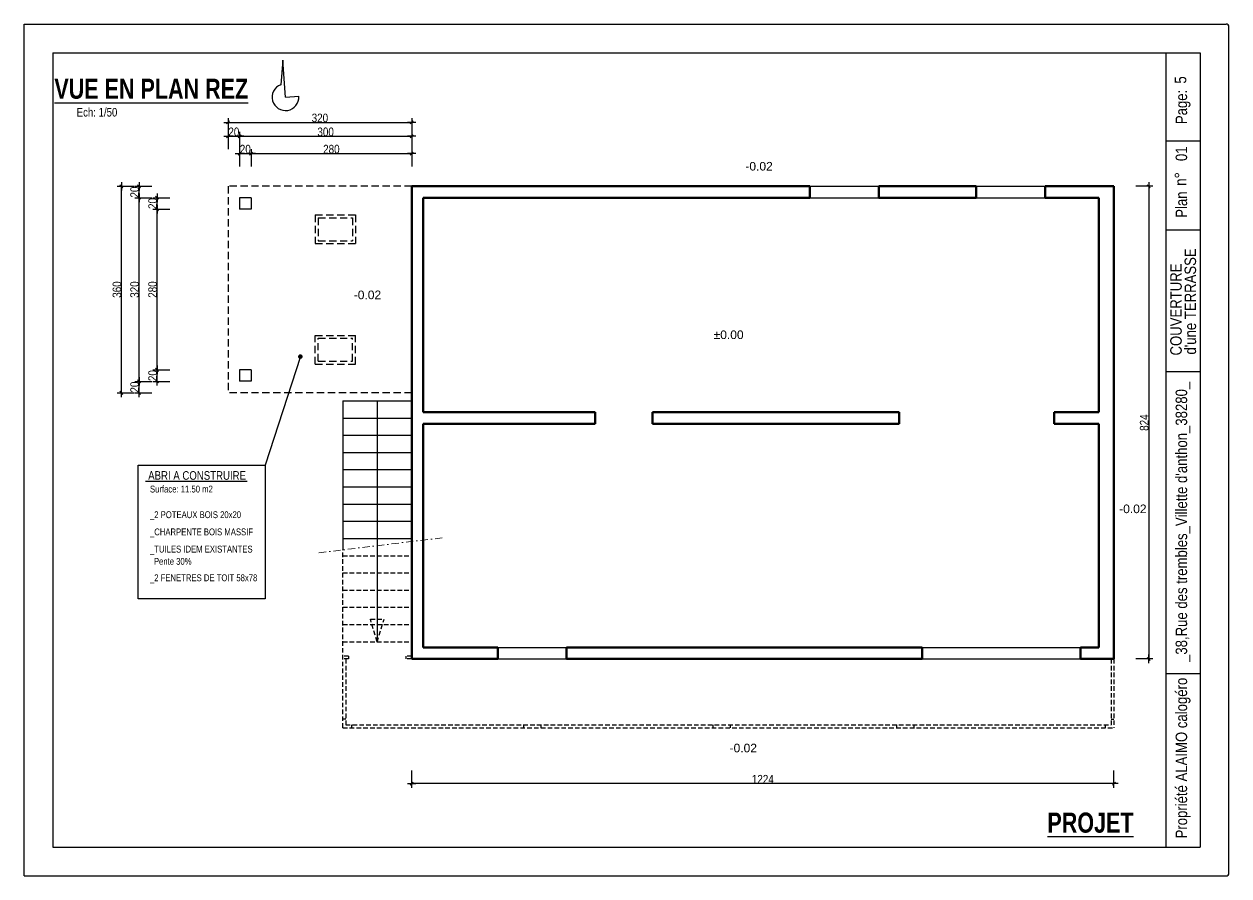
# Model space of a CAD drawing. Header units: centimetres. Extents: x -4990 to 114398, y -61489 to -12305.
# Drawn here: x 48609 to 50709, y -42788 to -41303 of the extents above; entities that cross this region are included whole.
import ezdxf
from ezdxf.enums import TextEntityAlignment as Align

# ---------------------------------------------------------------- set-up
doc = ezdxf.new("R2010")
doc.units = ezdxf.units.CM
doc.header["$LTSCALE"] = 0.5
doc.linetypes.add('CACHE2', pattern=[4.7625, 3.175, -1.5875])
doc.linetypes.add('TIRETPTX2', pattern=[50.8, 25.4, -12.7, 0, -12.7])
doc.layers.get('DEFPOINTS').update_dxf_attribs({"linetype": 'CONTINUOUS'})
for name, color, linetype in [('01_cote_gen', 4, 'CONTINUOUS'), ('01_fenetres', 171, 'CONTINUOUS'), ('01_linteaux', 2, 'CONTINUOUS'), ('01_texte', 230, 'CONTINUOUS'), ('AA_COTES', 2, 'CONTINUOUS')]:
    doc.layers.add(name, color=color, linetype=linetype)
doc.layers.add('01_murs_coup', color=5, linetype='CONTINUOUS', lineweight=60)
doc.layers.add('01_tram_axes', color=2, linetype='TIRETPTX2', lineweight=9)
doc.styles.add('ARIAL', font='arial.ttf')
doc.styles.add('impact', font='impact.ttf')
doc.styles.add('MATTE_TXT', font='arial.ttf')
doc.styles.add('STYLE2', font='ARIALN.TTF')
doc.dimstyles.new('JB50', dxfattribs={"dimscale": 0.1, "dimtxt": 150, "dimasz": 15, "dimexe": 0.1, "dimexo": 0.1, "dimgap": 0.09, "dimtad": 1, "dimdec": 1, "dimdsep": 46, "dimtxsty": 'STYLE2', "dimblk1": 'BOND_G', "dimblk2": 'BOND_D', "dimsah": 1, "dimcen": 1.5, "dimdle": 0.01, "dimse1": 1, "dimse2": 1, "dimclrd": 4, "dimclre": 2, "dimclrt": 6, "dimazin": 2, "dimtfac": 2.333333, "dimtdec": 1, "dimtix": 1, "dimtmove": 2, "dimatfit": 3, "dimldrblk": 'BOND_G', "dimfxl": 1, "dimtolj": 1, "dimtzin": 0, "dimarcsym": 0})

# ---------------------------------------------------------------- blocks, each defined once
blk = doc.blocks.new('BOND_G')
at = {"layer": 'AA_COTES', "color": 0}
for p, q in [((0, -5), (0, 15)), ((5, 0), (-5, 0)), ((1.8, 1.8), (-1.8, -1.8))]:
    blk.add_line(p, q, dxfattribs=at)
blk = doc.blocks.new('BOND_D')
at = {"layer": 'AA_COTES', "color": 0}
for p, q in [((5, 0), (-5, 0)), ((-1.8, -1.8), (1.8, 1.8)), ((0, 5), (0, -15))]:
    blk.add_line(p, q, dxfattribs=at)
blk = doc.blocks.new('*D4422')
at = {"layer": '01_cote_gen', "color": 4, "lineweight": -2, "transparency": 16777216}
blk.add_line((50506.8, -42627.1), (49285.8, -42627.1), dxfattribs=at)
at = {"layer": 'DEFPOINTS', "color": 0}
for p in [(49284.3, -42541.1), (50508.3, -42541.1), (49284.3, -42627.1)]:
    blk.add_point(p, dxfattribs=at)
at = {"layer": '01_cote_gen', "color": 4, "lineweight": -2, "transparency": 16777216, "xscale": 1.5, "yscale": 1.5, "zscale": 1.5, "rotation": 180}
blk.add_blockref('BOND_D', (49284.3, -42627.1), dxfattribs=at)
at = {"layer": '01_cote_gen', "color": 4, "lineweight": -2, "transparency": 16777216, "xscale": 1.5, "yscale": 1.5, "zscale": 1.5}
blk.add_blockref('BOND_G', (50508.3, -42627.1), dxfattribs=at)
at = {"layer": '01_cote_gen', "color": 6, "transparency": 16777216, "insert": (49896.3, -42619.6), "char_height": 15, "attachment_point": 5, "style": 'STYLE2'}
blk.add_mtext('\\A1;1224', dxfattribs=at)
blk = doc.blocks.new('*D4423')
at = {"layer": '01_cote_gen', "color": 4, "lineweight": -2, "transparency": 16777216}
blk.add_line((50568.9, -41587.4), (50568.9, -42408.4), dxfattribs=at)
at = {"layer": 'DEFPOINTS', "color": 0}
for p in [(50433.8, -41585.9), (50433.8, -42409.9), (50568.9, -42409.9)]:
    blk.add_point(p, dxfattribs=at)
at = {"layer": '01_cote_gen', "color": 4, "lineweight": -2, "transparency": 16777216, "xscale": 1.5, "yscale": 1.5, "zscale": 1.5}
for name, p, rotation in [('BOND_G', (50568.9, -41585.9), 90), ('BOND_D', (50568.9, -42409.9), 270)]:
    blk.add_blockref(name, p, dxfattribs=dict(at, rotation=rotation))
at = {"layer": '01_cote_gen', "color": 6, "transparency": 16777216, "insert": (50561.2, -41997.9), "char_height": 15, "attachment_point": 5, "rotation": 90, "style": 'STYLE2'}
blk.add_mtext('\\A1;824', dxfattribs=at)
blk = doc.blocks.new('*D4425')
at = {"layer": '01_linteaux', "color": 4, "lineweight": -2, "ltscale": 2, "transparency": 16777216}
blk.add_line((48985.8, -41528.9), (49002.8, -41528.9), dxfattribs=at)
at = {"layer": 'DEFPOINTS', "color": 0, "ltscale": 2}
for p in [(49004.3, -41528.9), (48984.3, -41605.9), (49004.3, -41605.9)]:
    blk.add_point(p, dxfattribs=at)
at = {"layer": '01_linteaux', "color": 4, "lineweight": -2, "ltscale": 2, "transparency": 16777216, "xscale": 1.5, "yscale": 1.5, "zscale": 1.5, "rotation": 180}
blk.add_blockref('BOND_G', (48984.3, -41528.9), dxfattribs=at)
at = {"layer": '01_linteaux', "color": 4, "lineweight": -2, "ltscale": 2, "transparency": 16777216, "xscale": 1.5, "yscale": 1.5, "zscale": 1.5}
blk.add_blockref('BOND_D', (49004.3, -41528.9), dxfattribs=at)
at = {"layer": '01_linteaux', "color": 6, "ltscale": 2, "transparency": 16777216, "insert": (48994.3, -41521.2), "char_height": 15, "attachment_point": 5, "style": 'STYLE2'}
blk.add_mtext('\\A1;20', dxfattribs=at)
blk = doc.blocks.new('*D4426')
at = {"layer": '01_linteaux', "color": 4, "lineweight": -2, "ltscale": 2, "transparency": 16777216}
blk.add_line((49005.8, -41528.9), (49282.8, -41528.9), dxfattribs=at)
at = {"layer": 'DEFPOINTS', "color": 0, "ltscale": 2}
for p in [(49284.3, -41528.9), (49004.3, -41543.4), (49284.3, -41585.9)]:
    blk.add_point(p, dxfattribs=at)
at = {"layer": '01_linteaux', "color": 4, "lineweight": -2, "ltscale": 2, "transparency": 16777216, "xscale": 1.5, "yscale": 1.5, "zscale": 1.5, "rotation": 180}
blk.add_blockref('BOND_G', (49004.3, -41528.9), dxfattribs=at)
at = {"layer": '01_linteaux', "color": 4, "lineweight": -2, "ltscale": 2, "transparency": 16777216, "xscale": 1.5, "yscale": 1.5, "zscale": 1.5}
blk.add_blockref('BOND_D', (49284.3, -41528.9), dxfattribs=at)
at = {"layer": '01_linteaux', "color": 6, "ltscale": 2, "transparency": 16777216, "insert": (49144.3, -41521.2), "char_height": 15, "attachment_point": 5, "style": 'STYLE2'}
blk.add_mtext('\\A1;280', dxfattribs=at)
blk = doc.blocks.new('*D4427')
at = {"layer": '01_linteaux', "color": 4, "lineweight": -2, "ltscale": 2, "transparency": 16777216}
blk.add_line((48985.8, -41498.7), (49282.8, -41498.7), dxfattribs=at)
at = {"layer": 'DEFPOINTS', "color": 0, "ltscale": 2}
for p in [(49284.3, -41498.7), (48984.3, -41551.4), (49284.3, -41551.4)]:
    blk.add_point(p, dxfattribs=at)
at = {"layer": '01_linteaux', "color": 4, "lineweight": -2, "ltscale": 2, "transparency": 16777216, "xscale": 1.5, "yscale": 1.5, "zscale": 1.5, "rotation": 180}
blk.add_blockref('BOND_G', (48984.3, -41498.7), dxfattribs=at)
at = {"layer": '01_linteaux', "color": 4, "lineweight": -2, "ltscale": 2, "transparency": 16777216, "xscale": 1.5, "yscale": 1.5, "zscale": 1.5}
blk.add_blockref('BOND_D', (49284.3, -41498.7), dxfattribs=at)
at = {"layer": '01_linteaux', "color": 6, "ltscale": 2, "transparency": 16777216, "insert": (49134.3, -41491.1), "char_height": 15, "attachment_point": 5, "style": 'STYLE2'}
blk.add_mtext('\\A1;300', dxfattribs=at)
blk = doc.blocks.new('*D4428')
at = {"layer": '01_linteaux', "color": 4, "lineweight": -2, "ltscale": 2, "transparency": 16777216}
blk.add_line((48840.5, -41924.4), (48840.5, -41907.4), dxfattribs=at)
at = {"layer": 'DEFPOINTS', "color": 0, "ltscale": 2}
for p in [(48840.5, -41905.9), (49004.3, -41905.9), (49004.3, -41925.9)]:
    blk.add_point(p, dxfattribs=at)
at = {"layer": '01_linteaux', "color": 4, "lineweight": -2, "ltscale": 2, "transparency": 16777216, "xscale": 1.5, "yscale": 1.5, "zscale": 1.5}
for name, p, rotation in [('BOND_D', (48840.5, -41905.9), 90), ('BOND_G', (48840.5, -41925.9), 270)]:
    blk.add_blockref(name, p, dxfattribs=dict(at, rotation=rotation))
at = {"layer": '01_linteaux', "color": 6, "ltscale": 2, "transparency": 16777216, "insert": (48832.8, -41915.9), "char_height": 15, "attachment_point": 5, "rotation": 90, "style": 'STYLE2'}
blk.add_mtext('\\A1;20', dxfattribs=at)
blk = doc.blocks.new('*D4429')
at = {"layer": '01_linteaux', "color": 4, "lineweight": -2, "ltscale": 2, "transparency": 16777216}
blk.add_line((48840.5, -41904.4), (48840.5, -41627.4), dxfattribs=at)
at = {"layer": 'DEFPOINTS', "color": 0, "ltscale": 2}
for p in [(48840.5, -41625.9), (48984.3, -41625.9), (48863, -41905.9)]:
    blk.add_point(p, dxfattribs=at)
at = {"layer": '01_linteaux', "color": 4, "lineweight": -2, "ltscale": 2, "transparency": 16777216, "xscale": 1.5, "yscale": 1.5, "zscale": 1.5}
for name, p, rotation in [('BOND_D', (48840.5, -41625.9), 90), ('BOND_G', (48840.5, -41905.9), 270)]:
    blk.add_blockref(name, p, dxfattribs=dict(at, rotation=rotation))
at = {"layer": '01_linteaux', "color": 6, "ltscale": 2, "transparency": 16777216, "insert": (48832.8, -41765.9), "char_height": 15, "attachment_point": 5, "rotation": 90, "style": 'STYLE2'}
blk.add_mtext('\\A1;280', dxfattribs=at)
blk = doc.blocks.new('*D4430')
at = {"layer": '01_linteaux', "color": 4, "lineweight": -2, "ltscale": 2, "transparency": 16777216}
blk.add_line((48840.5, -41624.4), (48840.5, -41607.4), dxfattribs=at)
at = {"layer": 'DEFPOINTS', "color": 0, "ltscale": 2}
for p in [(48840.5, -41605.9), (48994.3, -41605.9), (48994.3, -41625.9)]:
    blk.add_point(p, dxfattribs=at)
at = {"layer": '01_linteaux', "color": 4, "lineweight": -2, "ltscale": 2, "transparency": 16777216, "xscale": 1.5, "yscale": 1.5, "zscale": 1.5}
for name, p, rotation in [('BOND_D', (48840.5, -41605.9), 90), ('BOND_G', (48840.5, -41625.9), 270)]:
    blk.add_blockref(name, p, dxfattribs=dict(at, rotation=rotation))
at = {"layer": '01_linteaux', "color": 6, "ltscale": 2, "transparency": 16777216, "insert": (48832.8, -41615.9), "char_height": 15, "attachment_point": 5, "rotation": 90, "style": 'STYLE2'}
blk.add_mtext('\\A1;20', dxfattribs=at)
blk = doc.blocks.new('*D4431')
at = {"layer": '01_linteaux', "color": 4, "lineweight": -2, "ltscale": 2, "transparency": 16777216}
blk.add_line((48809, -41924.4), (48809, -41607.4), dxfattribs=at)
at = {"layer": 'DEFPOINTS', "color": 0, "ltscale": 2}
for p in [(48809, -41605.9), (48863, -41605.9), (48863, -41925.9)]:
    blk.add_point(p, dxfattribs=at)
at = {"layer": '01_linteaux', "color": 4, "lineweight": -2, "ltscale": 2, "transparency": 16777216, "xscale": 1.5, "yscale": 1.5, "zscale": 1.5}
for name, p, rotation in [('BOND_D', (48809, -41605.9), 90), ('BOND_G', (48809, -41925.9), 270)]:
    blk.add_blockref(name, p, dxfattribs=dict(at, rotation=rotation))
at = {"layer": '01_linteaux', "color": 6, "ltscale": 2, "transparency": 16777216, "insert": (48801.4, -41765.9), "char_height": 15, "attachment_point": 5, "rotation": 90, "style": 'STYLE2'}
blk.add_mtext('\\A1;320', dxfattribs=at)
blk = doc.blocks.new('*D4432')
at = {"layer": '01_linteaux', "color": 4, "lineweight": -2, "ltscale": 2, "transparency": 16777216}
blk.add_line((48809, -41944.4), (48809, -41927.4), dxfattribs=at)
at = {"layer": 'DEFPOINTS', "color": 0, "ltscale": 2}
for p in [(48809, -41925.9), (48984.3, -41925.9), (48964.3, -41945.9)]:
    blk.add_point(p, dxfattribs=at)
at = {"layer": '01_linteaux', "color": 4, "lineweight": -2, "ltscale": 2, "transparency": 16777216, "xscale": 1.5, "yscale": 1.5, "zscale": 1.5}
for name, p, rotation in [('BOND_D', (48809, -41925.9), 90), ('BOND_G', (48809, -41945.9), 270)]:
    blk.add_blockref(name, p, dxfattribs=dict(at, rotation=rotation))
at = {"layer": '01_linteaux', "color": 6, "ltscale": 2, "transparency": 16777216, "insert": (48801.4, -41935.9), "char_height": 15, "attachment_point": 5, "rotation": 90, "style": 'STYLE2'}
blk.add_mtext('\\A1;20', dxfattribs=at)
blk = doc.blocks.new('*D4433')
at = {"layer": '01_linteaux', "color": 4, "lineweight": -2, "ltscale": 2, "transparency": 16777216}
blk.add_line((48809, -41604.4), (48809, -41587.4), dxfattribs=at)
at = {"layer": 'DEFPOINTS', "color": 0, "ltscale": 2}
for p in [(48809, -41585.9), (48984.3, -41585.9), (48984.3, -41605.9)]:
    blk.add_point(p, dxfattribs=at)
at = {"layer": '01_linteaux', "color": 4, "lineweight": -2, "ltscale": 2, "transparency": 16777216, "xscale": 1.5, "yscale": 1.5, "zscale": 1.5}
for name, p, rotation in [('BOND_D', (48809, -41585.9), 90), ('BOND_G', (48809, -41605.9), 270)]:
    blk.add_blockref(name, p, dxfattribs=dict(at, rotation=rotation))
at = {"layer": '01_linteaux', "color": 6, "ltscale": 2, "transparency": 16777216, "insert": (48801.4, -41595.9), "char_height": 15, "attachment_point": 5, "rotation": 90, "style": 'STYLE2'}
blk.add_mtext('\\A1;20', dxfattribs=at)
blk = doc.blocks.new('*D4434')
at = {"layer": '01_linteaux', "color": 4, "lineweight": -2, "ltscale": 2, "transparency": 16777216}
blk.add_line((48778.3, -41944.4), (48778.3, -41587.4), dxfattribs=at)
at = {"layer": 'DEFPOINTS', "color": 0, "ltscale": 2}
for p in [(48778.3, -41585.9), (48831.5, -41585.9), (48831.5, -41945.9)]:
    blk.add_point(p, dxfattribs=at)
at = {"layer": '01_linteaux', "color": 4, "lineweight": -2, "ltscale": 2, "transparency": 16777216, "xscale": 1.5, "yscale": 1.5, "zscale": 1.5}
for name, p, rotation in [('BOND_D', (48778.3, -41585.9), 90), ('BOND_G', (48778.3, -41945.9), 270)]:
    blk.add_blockref(name, p, dxfattribs=dict(at, rotation=rotation))
at = {"layer": '01_linteaux', "color": 6, "ltscale": 2, "transparency": 16777216, "insert": (48770.6, -41765.9), "char_height": 15, "attachment_point": 5, "rotation": 90, "style": 'STYLE2'}
blk.add_mtext('\\A1;360', dxfattribs=at)
blk = doc.blocks.new('*D4438')
at = {"layer": '01_linteaux', "color": 4, "lineweight": -2, "ltscale": 2, "transparency": 16777216}
blk.add_line((48965.8, -41498.7), (48982.8, -41498.7), dxfattribs=at)
at = {"layer": 'DEFPOINTS', "color": 0, "ltscale": 2}
for p in [(48984.3, -41498.7), (48984.3, -41506.2), (48964.3, -41585.9)]:
    blk.add_point(p, dxfattribs=at)
at = {"layer": '01_linteaux', "color": 4, "lineweight": -2, "ltscale": 2, "transparency": 16777216, "xscale": 1.5, "yscale": 1.5, "zscale": 1.5, "rotation": 180}
blk.add_blockref('BOND_G', (48964.3, -41498.7), dxfattribs=at)
at = {"layer": '01_linteaux', "color": 4, "lineweight": -2, "ltscale": 2, "transparency": 16777216, "xscale": 1.5, "yscale": 1.5, "zscale": 1.5}
blk.add_blockref('BOND_D', (48984.3, -41498.7), dxfattribs=at)
at = {"layer": '01_linteaux', "color": 6, "ltscale": 2, "transparency": 16777216, "insert": (48974.3, -41491.1), "char_height": 15, "attachment_point": 5, "style": 'STYLE2'}
blk.add_mtext('\\A1;20', dxfattribs=at)
blk = doc.blocks.new('*D4439')
at = {"layer": '01_linteaux', "color": 4, "lineweight": -2, "ltscale": 2, "transparency": 16777216}
blk.add_line((48965.8, -41474.5), (49282.8, -41474.5), dxfattribs=at)
at = {"layer": 'DEFPOINTS', "color": 0, "ltscale": 2}
for p in [(49284.3, -41474.5), (48964.3, -41506.2), (49284.3, -41514.2)]:
    blk.add_point(p, dxfattribs=at)
at = {"layer": '01_linteaux', "color": 4, "lineweight": -2, "ltscale": 2, "transparency": 16777216, "xscale": 1.5, "yscale": 1.5, "zscale": 1.5, "rotation": 180}
blk.add_blockref('BOND_G', (48964.3, -41474.5), dxfattribs=at)
at = {"layer": '01_linteaux', "color": 4, "lineweight": -2, "ltscale": 2, "transparency": 16777216, "xscale": 1.5, "yscale": 1.5, "zscale": 1.5}
blk.add_blockref('BOND_D', (49284.3, -41474.5), dxfattribs=at)
at = {"layer": '01_linteaux', "color": 6, "ltscale": 2, "transparency": 16777216, "insert": (49124.3, -41466.8), "char_height": 15, "attachment_point": 5, "style": 'STYLE2'}
blk.add_mtext('\\A1;320', dxfattribs=at)

msp = doc.modelspace()

# ---------------------------------------------------------------- linework, layer by layer
at = {"layer": '01_fenetres', "ltscale": 30}
for p, q in [((48658.71, -41353.103), (48658.71, -42738.103)), ((48658.71, -41353.103), (50658.71, -41353.103)), ((50598.71, -41353.103), (50598.71, -42738.103)), ((50658.71, -41353.103), (50658.71, -42738.103)), ((50658.71, -41507.235), (50598.71, -41507.235)), ((50658.71, -41662.252), (50598.71, -41662.252)), ((50658.71, -41909.169), (50598.71, -41909.169)), ((50658.71, -42435.703), (50598.71, -42435.703)), ((48658.71, -42738.103), (49608.71, -42738.103)), ((48658.71, -42738.103), (49608.71, -42738.103)), ((48658.71, -42738.103), (50658.71, -42738.103))]:
    msp.add_line(p, q, dxfattribs=at)
at = {"layer": '01_linteaux', "linetype": 'CACHE2', "ltscale": 8}
for p, q in [((49284.259, -41585.887), (48964.259, -41585.887)), ((48964.259, -41585.887), (48964.259, -41945.887)), ((49116.271, -41635.887), (49186.271, -41635.887)), ((49116.271, -41635.887), (49116.271, -41685.887)), ((49121.271, -41640.887), (49121.271, -41680.887)), ((49121.271, -41640.887), (49181.271, -41640.887)), ((49181.271, -41640.887), (49181.271, -41680.887)), ((49186.271, -41635.887), (49186.271, -41685.887)), ((49121.271, -41680.887), (49181.271, -41680.887)), ((49116.271, -41685.887), (49186.271, -41685.887)), ((49116.271, -41845.887), (49186.271, -41845.887)), ((49116.271, -41895.887), (49116.271, -41845.887)), ((49121.271, -41850.887), (49181.271, -41850.887)), ((49121.271, -41890.887), (49121.271, -41850.887)), ((49181.271, -41890.887), (49181.271, -41850.887)), ((49186.271, -41895.887), (49186.271, -41845.887)), ((49121.271, -41890.887), (49181.271, -41890.887)), ((49116.271, -41895.887), (49186.271, -41895.887)), ((49284.259, -41945.887), (48964.259, -41945.887))]:
    msp.add_line(p, q, dxfattribs=at)
at = {"layer": '01_linteaux'}
for p, q in [((49978.259, -41585.887), (50098.259, -41585.887)), ((50268.259, -41585.887), (50388.259, -41585.887)), ((49978.259, -41605.887), (50098.259, -41605.887)), ((50268.259, -41605.887), (50388.259, -41605.887)), ((49164.259, -41959.887), (49164.259, -42219.763)), ((49164.259, -41959.887), (49284.259, -41959.887)), ((49224.259, -41959.887), (49224.259, -42379.887)), ((49164.259, -41989.887), (49284.259, -41989.887)), ((49164.259, -42019.887), (49284.259, -42019.887)), ((49164.259, -42049.887), (49284.259, -42049.887)), ((49164.259, -42079.887), (49284.259, -42079.887)), ((49164.259, -42109.887), (49284.259, -42109.887)), ((49164.259, -42139.887), (49284.259, -42139.887)), ((49164.259, -42169.887), (49284.259, -42169.887)), ((49164.259, -42199.887), (49284.259, -42199.887)), ((49434.259, -42389.887), (49554.259, -42389.887)), ((50174.259, -42389.887), (50450.259, -42389.887)), ((49434.259, -42409.887), (49554.259, -42409.887)), ((50174.259, -42409.887), (50450.259, -42409.887))]:
    msp.add_line(p, q, dxfattribs=at)
at = {"layer": '01_linteaux', "ltscale": 2}
for p, q in [((49004.259, -41605.887), (48984.259, -41605.887)), ((48984.259, -41605.887), (48984.259, -41625.887)), ((49004.259, -41605.887), (49004.259, -41625.887)), ((49004.259, -41625.887), (48984.259, -41625.887)), ((48984.259, -41905.887), (48984.259, -41925.887)), ((49004.259, -41905.887), (48984.259, -41905.887)), ((49004.259, -41905.887), (49004.259, -41925.887)), ((49004.259, -41925.887), (48984.259, -41925.887))]:
    msp.add_line(p, q, dxfattribs=at)
at = {"layer": '01_linteaux', "linetype": 'CACHE2', "ltscale": 5}
for p, q in [((49164.259, -42529.887), (49164.259, -42219.763)), ((49164.259, -42229.887), (49284.259, -42229.887)), ((49164.259, -42259.887), (49284.259, -42259.887)), ((49164.259, -42289.887), (49284.259, -42289.887)), ((49164.259, -42319.887), (49284.259, -42319.887)), ((49164.259, -42349.887), (49284.259, -42349.887)), ((49224.259, -42379.887), (49212.43, -42340.743)), ((49212.43, -42340.743), (49236.087, -42340.743)), ((49224.259, -42379.887), (49236.087, -42340.743)), ((49164.259, -42379.887), (49284.259, -42379.887)), ((49174.259, -42404.887), (49164.259, -42404.887)), ((49174.259, -42409.887), (49164.259, -42409.887)), ((49169.259, -42409.887), (49169.259, -42524.887)), ((49174.259, -42404.887), (49174.259, -42409.887)), ((49274.259, -42404.887), (49274.259, -42409.887)), ((49284.259, -42404.887), (49274.259, -42404.887)), ((49284.259, -42409.887), (49274.259, -42409.887)), ((50503.259, -42409.887), (50503.259, -42524.887)), ((50508.259, -42409.887), (50508.259, -42529.887)), ((49169.259, -42514.887), (49164.259, -42514.887)), ((49169.259, -42524.887), (50503.259, -42524.887)), ((49179.259, -42524.887), (49179.259, -42529.887)), ((49479.259, -42524.887), (49479.259, -42529.887)), ((49509.259, -42524.887), (49509.259, -42529.887)), ((49809.259, -42524.887), (49809.259, -42529.887)), ((49839.259, -42524.887), (49839.259, -42529.887)), ((50129.259, -42524.887), (50129.259, -42529.887)), ((50159.259, -42524.887), (50159.259, -42529.887)), ((50493.259, -42524.887), (50493.259, -42529.887)), ((50503.259, -42514.887), (50508.259, -42514.887)), ((49164.259, -42529.887), (50508.259, -42529.887))]:
    msp.add_line(p, q, dxfattribs=at)
at = {"layer": '01_murs_coup', "ltscale": 2}
for p, q in [((49284.259, -41585.887), (49284.259, -42409.887)), ((49284.259, -41585.887), (49978.259, -41585.887)), ((49978.259, -41585.887), (49978.259, -41605.887)), ((50098.259, -41585.887), (50098.259, -41605.887)), ((50098.259, -41585.887), (50268.259, -41585.887)), ((50268.259, -41585.887), (50268.259, -41605.887)), ((50388.259, -41585.887), (50388.259, -41605.887)), ((50388.259, -41585.887), (50508.259, -41585.887)), ((50508.259, -41585.887), (50508.259, -42409.887)), ((49304.259, -41605.887), (49304.259, -41979.887)), ((49304.259, -41605.887), (49978.259, -41605.887)), ((50098.259, -41605.887), (50268.259, -41605.887)), ((50388.259, -41605.887), (50482.259, -41605.887)), ((50482.259, -41605.887), (50482.259, -41979.887)), ((49304.259, -41979.887), (49604.259, -41979.887)), ((49304.259, -41999.887), (49304.259, -42389.887)), ((49304.259, -41999.887), (49604.259, -41999.887)), ((49604.259, -41979.887), (49604.259, -41999.887)), ((49704.259, -41979.887), (49704.259, -41999.887)), ((49704.259, -41979.887), (50134.259, -41979.887)), ((49704.259, -41999.887), (50134.259, -41999.887)), ((50134.259, -41979.887), (50134.259, -41999.887)), ((50404.259, -41979.887), (50404.259, -41999.887)), ((50404.259, -41979.887), (50482.259, -41979.887)), ((50404.259, -41999.887), (50482.259, -41999.887)), ((50482.259, -41999.887), (50482.259, -42389.887)), ((49304.259, -42389.887), (49434.259, -42389.887)), ((49434.259, -42389.887), (49434.259, -42409.887)), ((49554.259, -42389.887), (49554.259, -42409.887)), ((49554.259, -42389.887), (50174.259, -42389.887)), ((50174.259, -42389.887), (50174.259, -42409.887)), ((50450.259, -42389.887), (50450.259, -42409.887)), ((50450.259, -42389.887), (50482.259, -42389.887)), ((49284.259, -42409.887), (49434.259, -42409.887)), ((49554.259, -42409.887), (50174.259, -42409.887)), ((50450.259, -42409.887), (50508.259, -42409.887))]:
    msp.add_line(p, q, dxfattribs=at)
at = {"layer": '01_texte', "ltscale": 30}
for p, q in [((48608.71, -41303.103), (49658.71, -41303.103)), ((48608.71, -41303.103), (50703.71, -41303.103)), ((48608.71, -42788.103), (48608.71, -41303.103)), ((50708.71, -42783.103), (50708.71, -41308.103)), ((48608.71, -42788.103), (50703.71, -42788.103))]:
    msp.add_line(p, q, dxfattribs=at)
at = {"layer": '01_texte'}
for p, q in [((49059.488, -41366.215), (49055.942, -41408.792)), ((49064.227, -41430.541), (49059.488, -41366.215)), ((49064.227, -41430.541), (49087.437, -41428.831)), ((49090.202, -41882.733), (49028.687, -42072.203)), ((48820.266, -42099.881), (48997.406, -42099.881))]:
    msp.add_line(p, q, dxfattribs=at)
at = {"layer": '01_texte', "const_width": 4}
msp.add_lwpolyline([(49088.202, -41882.733, 1), (49092.202, -41882.733, 1)], format="xyb", close=True, dxfattribs=at)
at = {"layer": '01_texte'}
msp.add_lwpolyline([(48807.663, -42072.203), (49028.687, -42072.203), (49028.687, -42305.235), (48807.663, -42305.235)], close=True, dxfattribs=at)
at = {"layer": '01_texte', "ltscale": 30}
for centre, start, end in [((50703.71, -41308.103), 0, 90), ((50703.71, -42783.103), 270, 0)]:
    msp.add_arc(centre, 5, start, end, dxfattribs=at)
at = {"layer": '01_texte'}
msp.add_arc((49064.227, -41430.541), 23.273, 110.854184, 4.213144, dxfattribs=at)
at = {"layer": '01_tram_axes', "linetype": 'TIRETPTX2'}
msp.add_line((49122.568, -42224.835), (49339.405, -42198.454), dxfattribs=at)

# ---------------------------------------------------------------- texts
at = {"layer": '01_texte', "style": 'impact'}
for s, p in [('%%UVUE EN PLAN REZ', (48830.381, -41443.779)), ('%%UPROJET', (50467.436, -42723.184))]:
    msp.add_text(s, height=35, dxfattribs=at).set_placement(p, align=Align.BOTTOM_CENTER)
at = {"layer": '01_texte', "style": 'STYLE2'}
for s, p in [('5', (50634.419, -41406.836)), ('Page:', (50635.861, -41477.521)), ('  01', (50635.861, -41554.655)), ('n%%D', (50634.419, -41584.998)), ('Plan', (50635.861, -41640.76)), ("  d'une TERRASSE", (50651.472, -41891.973)), ('COUVERTURE ', (50626.471, -41880.829)), ("_38,Rue des trembles_Villette d'anthon_38280_", (50635.861, -42415.13)), ('Propriété ALAIMO calogéro', (50635.861, -42722.807))]:
    msp.add_text(s, height=20, rotation=90, dxfattribs=at).set_placement(p)
at = {"layer": '01_texte', "style": 'MATTE_TXT', "width": 0.8}
for s, p in [('Ech: 1/50', (48735.793, -41468.75)), ('ABRI A CONSTRUIRE', (48910.246, -42101.984))]:
    msp.add_text(s, height=15, dxfattribs=at).set_placement(p, align=Align.BOTTOM_CENTER)
at = {"layer": '01_texte', "style": 'ARIAL'}
for s, p in [('-0.02', (49865.875, -41558.436)), ('-0.02', (49183.284, -41782.669)), ('%%P0.00', (49810.573, -41852.15)), ('-0.02', (50517.456, -42155.694)), ('-0.02', (49838.386, -42572.636))]:
    msp.add_text(s, height=15, dxfattribs=at).set_placement(p)
at = {"layer": '01_texte', "style": 'MATTE_TXT', "width": 0.8}
for s, p in [('Surface: 11.50 m2', (48828.15, -42123.278)), ('_2 POTEAUX BOIS 20x20', (48828.15, -42167.976)), ('_CHARPENTE BOIS MASSIF', (48828.15, -42197.976)), ('_TUILES IDEM EXISTANTES', (48828.15, -42227.976)), ('Pente 30%%%', (48834.992, -42249.343)), ('_2 FENETRES DE TOIT 58x78', (48828.15, -42277.976))]:
    msp.add_text(s, height=12, dxfattribs=at).set_placement(p, align=Align.BOTTOM_LEFT)

# ---------------------------------------------------------------- dimensions: what is measured, and where the dimension line sits
at = {"layer": '01_cote_gen'}
dim = msp.add_linear_dim(base=(50568.85, -42409.887), p1=(50433.8, -41585.887), p2=(50433.8, -42409.887), angle=90, dimstyle='JB50', dxfattribs=at)
dim.commit()
dim.dimension.update_dxf_attribs({"geometry": '*D4423', "text_midpoint": (50561.182, -41997.887)})
dim = msp.add_linear_dim(base=(49284.259, -42627.094), p1=(50508.259, -42541.065), p2=(49284.259, -42541.065), dimstyle='JB50', dxfattribs=at)
dim.commit()
dim.dimension.update_dxf_attribs({"geometry": '*D4422', "text_midpoint": (49896.259, -42619.554)})
at = {"layer": '01_linteaux', "ltscale": 2}
for base, p1, p2, picture, middle in [((49284.259, -41474.504), (48964.259, -41506.245), (49284.259, -41514.153), '*D4439', (49124.259, -41466.836)), ((48984.259, -41498.745), (48964.259, -41585.887), (48984.259, -41506.245), '*D4438', (48974.259, -41491.077)), ((49284.259, -41498.745), (48984.259, -41551.391), (49284.259, -41551.391), '*D4427', (49134.259, -41491.077)), ((49004.259, -41528.891), (48984.259, -41605.887), (49004.259, -41605.887), '*D4425', (48994.259, -41521.224)), ((49284.259, -41528.891), (49004.259, -41543.406), (49284.259, -41585.887), '*D4426', (49144.259, -41521.224))]:
    dim = msp.add_linear_dim(base=base, p1=p1, p2=p2, dimstyle='JB50', dxfattribs=at)
    dim.commit()
    dim.dimension.update_dxf_attribs({"geometry": picture, "text_midpoint": middle})
for base, p1, p2, picture, middle in [((48778.279, -41585.887), (48831.538, -41945.887), (48831.538, -41585.887), '*D4434', (48770.611, -41765.887)), ((48809.038, -41585.887), (48984.259, -41605.887), (48984.259, -41585.887), '*D4433', (48801.371, -41595.887)), ((48809.038, -41605.887), (48862.981, -41925.887), (48862.981, -41605.887), '*D4431', (48801.371, -41765.887)), ((48840.481, -41605.887), (48994.259, -41625.887), (48994.259, -41605.887), '*D4430', (48832.813, -41615.887)), ((48840.481, -41625.887), (48862.981, -41905.887), (48984.259, -41625.887), '*D4429', (48832.813, -41765.887)), ((48840.481, -41905.887), (49004.259, -41925.887), (49004.259, -41905.887), '*D4428', (48832.813, -41915.887)), ((48809.038, -41925.887), (48964.259, -41945.887), (48984.259, -41925.887), '*D4432', (48801.371, -41935.887))]:
    dim = msp.add_linear_dim(base=base, p1=p1, p2=p2, angle=90, dimstyle='JB50', dxfattribs=at)
    dim.commit()
    dim.dimension.update_dxf_attribs({"geometry": picture, "text_midpoint": middle})

doc.saveas('drawing.dxf')
